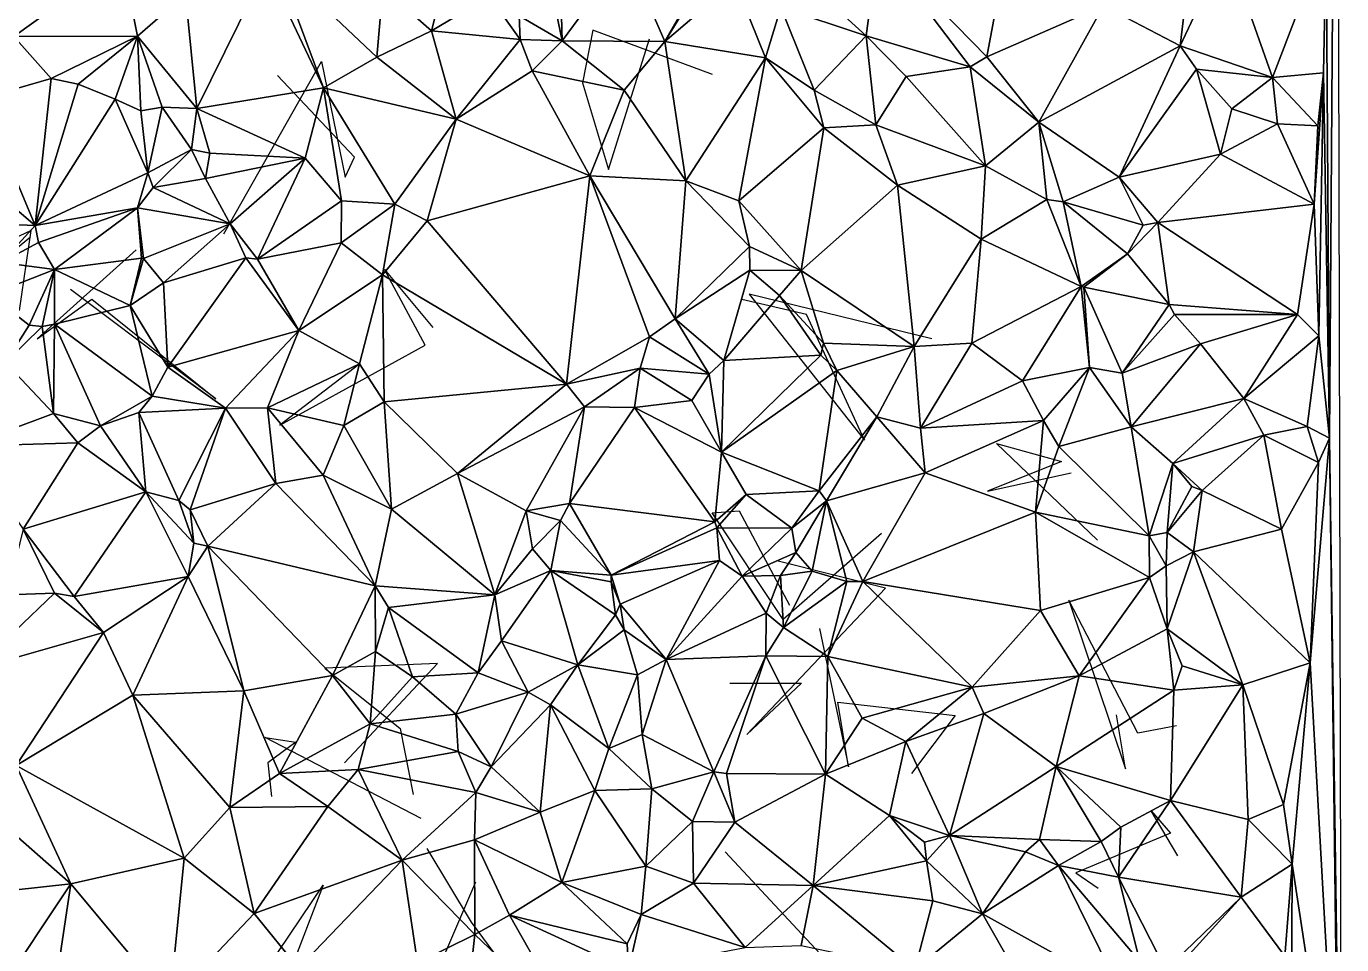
# Model space of a CAD drawing. Header units: metres. Extents: x -15.9 to 15, y -15 to 15.9.
# Drawn here: x 1.59 to 14.99, y -5.48 to 3.88 of the extents above; entities that cross this region are included whole.
import ezdxf

# ---------------------------------------------------------------- set-up
doc = ezdxf.new("R2010")
doc.units = ezdxf.units.M
doc.layers.add('CRACKS', color=1, linetype='Continuous')
doc.layers.add('STREET_MESH', color=7, linetype='Continuous')

msp = doc.modelspace()

# ---------------------------------------------------------------- linework, layer by layer
at = {"layer": 'CRACKS'}
for points in [[(8.581, 3.389, 0.1), (7.362, 3.843, 0.1), (7.256, 3.307, 0.1), (7.521, 2.421, 0.1), (7.939, 3.756, 0.1)], [(3.6, 1.767, 0.1), (4.594, 3.522, 0.1), (4.835, 2.344, 0.1), (4.93, 2.548, 0.1), (4.146, 3.381, 0.1)], [(1.515, 0.984, 0.1), (1.637, 1.799, 0.1), (0.474, 1.254, 0.1), (1.281, 1.454, 0.1), (1.629, 1.735, 0.1)], [(2.707, 1.604, 0.1), (1.696, 0.694, 0.1), (2.254, 1.1, 0.1), (3.519, 0.083, 0.1), (2.035, 1.199, 0.1)], [(4.972, 0.43, 0.1), (4.171, -0.186, 0.1), (5.653, 0.63, 0.1), (5.237, 1.401, 0.1), (5.73, 0.81, 0.1)], [(10.815, 0.694, 0.1), (8.954, 1.151, 0.1), (10.131, -0.337, 0.1), (9.538, 0.944, 0.1), (8.88, 1.097, 0.1)], [(12.504, -1.356, 0.1), (11.477, -0.373, 0.1), (12.139, -0.555, 0.1), (11.383, -0.859, 0.1), (12.236, -0.672, 0.1)], [(10.304, -1.288, 0.1), (9.302, -2.165, 0.1), (8.576, -1.078, 0.1), (8.853, -1.057, 0.1), (9.365, -2.02, 0.1)], [(8.757, -2.816, 0.1), (9.486, -2.816, 0.1), (8.929, -3.339, 0.1), (10.344, -1.848, 0.1), (9.25, -1.573, 0.1)], [(13.311, -3.25, 0.1), (12.916, -3.326, 0.1), (12.214, -1.968, 0.1), (12.789, -3.689, 0.1), (12.698, -3.138, 0.1)], [(9.67, -2.258, 0.1), (9.968, -3.667, 0.1), (9.859, -3.01, 0.1), (11.054, -3.146, 0.1), (10.61, -3.738, 0.1)], [(4.83, -3.628, 0.1), (5.777, -2.615, 0.1), (4.629, -2.661, 0.1), (5.397, -3.279, 0.1), (5.529, -3.951, 0.1)], [(5.612, -4.195, 0.1), (4.021, -3.37, 0.1), (4.333, -3.418, 0.1), (4.049, -3.627, 0.1), (4.084, -3.972, 0.1)], [(13.323, -4.575, 0.1), (13.052, -4.116, 0.1), (13.25, -4.345, 0.1), (12.285, -4.75, 0.1), (12.51, -4.907, 0.1)], [(6.164, -4.843, 0.1), (5.55, -6.278, 0.1), (6.828, -6.204, 0.1), (6.125, -5.251, 0.1), (5.671, -4.501, 0.1)], [(8.708, -4.534, 0.1), (9.86, -5.773, 0.1), (8.075, -6.167, 0.1), (8.413, -6.487, 0.1), (8.042, -5.624, 0.1)], [(3.472, -6.572, 0.1), (4.613, -4.875, 0.1), (3.911, -6.697, 0.1), (4.74, -6.669, 0.1), (4.94, -5.853, 0.1)]]:
    msp.add_polyline3d(points, dxfattribs=at)
at = {"layer": 'STREET_MESH'}
for points in [[(14.837, 4.788), (14.87, -0.318), (14.948, 10.906)], [(14.948, 10.906), (14.87, -0.318), (14.994, -9.235)], [(10.268, 4.705), (11.376, 3.57), (11.718, 5.39)], [(11.718, 5.39), (11.376, 3.57), (12.565, 4.091)], [(10.268, 4.705), (9.364, 4.498), (10.147, 3.784)], [(11.206, 3.469), (10.268, 4.705), (10.147, 3.784)], [(10.268, 4.705), (11.206, 3.469), (11.376, 3.57)], [(14.837, 4.788), (13.821, 4.689), (14.289, 3.36)], [(14.81, 3.408), (14.837, 4.788), (14.289, 3.36)], [(14.837, 4.788), (14.81, 3.408), (14.87, -0.318)], [(1.46, 3.778), (2.564, 4.572), (1.422, 4.429)], [(2.719, 3.783), (2.564, 4.572), (1.46, 3.778)], [(2.719, 3.783), (3.209, 4.209), (2.564, 4.572)], [(5.716, 3.836), (5.918, 4.638), (5.219, 4.274)], [(6.309, 4.191), (5.918, 4.638), (5.716, 3.836)], [(7.028, 4.488), (7.049, 3.735), (7.705, 4.625)], [(7.705, 4.625), (7.049, 3.735), (8.096, 3.728)], [(8.56, 4.537), (7.705, 4.625), (8.096, 3.728)], [(13.821, 4.689), (13.347, 3.684), (14.289, 3.36)], [(13.821, 4.689), (13.442, 4.478), (13.347, 3.684)], [(3.209, 4.209), (3.325, 3.043), (4.033, 4.485)], [(3.325, 3.043), (4.616, 3.255), (4.033, 4.485)], [(4.616, 3.255), (4.14, 4.534), (4.033, 4.485)], [(4.14, 4.534), (5.16, 3.568), (5.219, 4.274)], [(4.616, 3.255), (5.16, 3.568), (4.14, 4.534)], [(7.049, 3.735), (7.028, 4.488), (6.926, 4.33)], [(8.58, 4.518), (8.56, 4.537), (8.096, 3.728)], [(8.808, 4.34), (8.58, 4.518), (8.096, 3.728)], [(9.364, 4.498), (9.276, 4.073), (10.147, 3.784)], [(13.347, 3.684), (13.442, 4.478), (12.565, 4.091)], [(6.61, 3.989), (7.049, 3.735), (6.926, 4.33)], [(9.12, 3.559), (8.808, 4.34), (8.096, 3.728)], [(9.276, 4.073), (8.808, 4.34), (9.12, 3.559)], [(3.209, 4.209), (2.719, 3.783), (3.325, 3.043)], [(5.16, 3.568), (5.716, 3.836), (5.219, 4.274)], [(6.621, 3.746), (6.309, 4.191), (5.716, 3.836)], [(6.61, 3.989), (6.309, 4.191), (6.621, 3.746)], [(9.618, 3.23), (9.276, 4.073), (9.12, 3.559)], [(9.276, 4.073), (9.618, 3.23), (10.147, 3.784)], [(11.376, 3.57), (11.908, 2.906), (12.565, 4.091)], [(11.908, 2.906), (13.347, 3.684), (12.565, 4.091)], [(7.049, 3.735), (6.61, 3.989), (6.621, 3.746)], [(1.46, 3.778), (1.134, 3.146), (1.839, 3.349)], [(2.719, 3.783), (1.46, 3.778), (1.839, 3.349)], [(2.113, 3.291), (2.719, 3.783), (1.839, 3.349)], [(2.719, 3.783), (2.113, 3.291), (2.492, 3.138)], [(2.719, 3.783), (2.492, 3.138), (2.752, 3.02)], [(2.719, 3.783), (2.972, 3.058), (3.325, 3.043)], [(2.972, 3.058), (2.719, 3.783), (2.752, 3.02)], [(5.716, 3.836), (5.16, 3.568), (5.967, 2.935)], [(6.621, 3.746), (5.716, 3.836), (5.967, 2.935)], [(9.618, 3.23), (10.246, 2.876), (10.147, 3.784)], [(10.246, 2.876), (10.553, 3.37), (10.147, 3.784)], [(10.553, 3.37), (11.206, 3.469), (10.147, 3.784)], [(6.621, 3.746), (5.967, 2.935), (6.741, 3.428)], [(7.049, 3.735), (6.621, 3.746), (6.741, 3.428)], [(7.679, 3.23), (7.049, 3.735), (6.741, 3.428)], [(7.049, 3.735), (7.679, 3.23), (8.096, 3.728)], [(7.679, 3.23), (8.308, 2.307), (8.096, 3.728)], [(8.308, 2.307), (9.12, 3.559), (8.096, 3.728)], [(13.347, 3.684), (11.908, 2.906), (12.726, 2.345)], [(13.515, 3.445), (13.347, 3.684), (12.726, 2.345)], [(13.347, 3.684), (13.515, 3.445), (14.289, 3.36)], [(5.16, 3.568), (4.616, 3.255), (5.967, 2.935)], [(8.308, 2.307), (8.85, 2.104), (9.12, 3.559)], [(9.12, 3.559), (8.85, 2.104), (9.715, 2.848)], [(9.618, 3.23), (9.12, 3.559), (9.715, 2.848)], [(11.206, 3.469), (11.908, 2.906), (11.376, 3.57)], [(5.967, 2.935), (7.33, 2.357), (6.741, 3.428)], [(7.33, 2.357), (7.679, 3.23), (6.741, 3.428)], [(10.246, 2.876), (11.362, 2.459), (10.553, 3.37)], [(11.362, 2.459), (11.206, 3.469), (10.553, 3.37)], [(11.206, 3.469), (11.362, 2.459), (11.908, 2.906)], [(13.759, 2.58), (13.515, 3.445), (12.726, 2.345)], [(13.515, 3.445), (13.874, 3.041), (14.289, 3.36)], [(13.515, 3.445), (13.759, 2.58), (13.874, 3.041)], [(13.874, 3.041), (14.341, 2.887), (14.289, 3.36)], [(14.751, 2.866), (14.81, 3.408), (14.289, 3.36)], [(14.341, 2.887), (14.751, 2.866), (14.289, 3.36)], [(14.76, 0.727), (14.81, 3.408), (14.712, 2.067)], [(14.81, 3.408), (14.751, 2.866), (14.712, 2.067)], [(14.81, 3.408), (14.76, 0.727), (14.87, -0.318)], [(1.134, 3.146), (1.677, 1.851), (1.839, 3.349)], [(1.677, 1.851), (2.113, 3.291), (1.839, 3.349)], [(2.492, 3.138), (2.113, 3.291), (1.677, 1.851)], [(4.428, 2.538), (4.616, 3.255), (3.325, 3.043)], [(4.428, 2.538), (4.799, 2.101), (4.616, 3.255)], [(5.967, 2.935), (4.616, 3.255), (5.344, 2.067)], [(4.616, 3.255), (4.799, 2.101), (5.344, 2.067)], [(8.308, 2.307), (7.679, 3.23), (7.33, 2.357)], [(10.246, 2.876), (9.618, 3.23), (9.715, 2.848)], [(1.134, 3.146), (0.797, 2.603), (1.677, 1.851)], [(2.826, 2.389), (2.492, 3.138), (1.677, 1.851)], [(2.492, 3.138), (2.826, 2.389), (2.752, 3.02)], [(2.826, 2.389), (2.972, 3.058), (2.752, 3.02)], [(2.972, 3.058), (2.826, 2.389), (3.269, 2.626)], [(2.972, 3.058), (3.269, 2.626), (3.325, 3.043)], [(3.269, 2.626), (3.457, 2.588), (3.325, 3.043)], [(3.457, 2.588), (4.428, 2.538), (3.325, 3.043)], [(13.759, 2.58), (14.341, 2.887), (13.874, 3.041)], [(5.672, 1.898), (5.967, 2.935), (5.344, 2.067)], [(7.33, 2.357), (5.967, 2.935), (5.672, 1.898)], [(8.85, 2.104), (9.484, 1.393), (9.715, 2.848)], [(9.484, 1.393), (10.465, 2.261), (9.715, 2.848)], [(10.465, 2.261), (10.246, 2.876), (9.715, 2.848)], [(11.362, 2.459), (10.246, 2.876), (10.465, 2.261)], [(11.908, 2.906), (11.362, 2.459), (11.989, 2.117)], [(11.908, 2.906), (12.154, 2.091), (12.726, 2.345)], [(12.154, 2.091), (11.908, 2.906), (11.989, 2.117)], [(14.341, 2.887), (13.759, 2.58), (14.712, 2.067)], [(14.751, 2.866), (14.341, 2.887), (14.712, 2.067)], [(0.797, 2.603), (0.847, 1.885), (1.677, 1.851)], [(2.826, 2.389), (2.878, 2.238), (3.269, 2.626)], [(3.269, 2.626), (2.878, 2.238), (3.412, 2.331)], [(3.457, 2.588), (3.269, 2.626), (3.412, 2.331)], [(4.428, 2.538), (3.457, 2.588), (3.412, 2.331)], [(13.12, 1.883), (13.759, 2.58), (12.726, 2.345)], [(13.759, 2.58), (13.12, 1.883), (14.712, 2.067)], [(4.428, 2.538), (3.412, 2.331), (3.663, 1.867)], [(3.944, 1.507), (4.428, 2.538), (3.663, 1.867)], [(4.799, 2.101), (4.428, 2.538), (3.944, 1.507)], [(11.362, 2.459), (10.465, 2.261), (11.318, 1.712)], [(11.989, 2.117), (11.362, 2.459), (11.318, 1.712)], [(2.72, 2.031), (2.826, 2.389), (1.677, 1.851)], [(2.878, 2.238), (2.826, 2.389), (2.72, 2.031)], [(3.412, 2.331), (2.878, 2.238), (3.663, 1.867)], [(7.094, 0.234), (7.33, 2.357), (5.672, 1.898)], [(7.094, 0.234), (7.937, 0.717), (7.33, 2.357)], [(8.201, 0.898), (8.308, 2.307), (7.33, 2.357)], [(7.937, 0.717), (8.201, 0.898), (7.33, 2.357)], [(8.956, 1.638), (8.308, 2.307), (8.201, 0.898)], [(8.956, 1.638), (8.85, 2.104), (8.308, 2.307)], [(12.154, 2.091), (12.971, 1.856), (12.726, 2.345)], [(12.971, 1.856), (13.12, 1.883), (12.726, 2.345)], [(2.878, 2.238), (2.72, 2.031), (3.663, 1.867)], [(10.465, 2.261), (9.484, 1.393), (10.635, 0.617)], [(10.465, 2.261), (10.635, 0.617), (11.318, 1.712)], [(1.712, 1.678), (2.72, 2.031), (1.677, 1.851)], [(1.873, 1.403), (2.72, 2.031), (1.712, 1.678)], [(2.72, 2.031), (1.873, 1.403), (2.759, 1.519)], [(2.72, 2.031), (2.759, 1.519), (2.781, 1.513)], [(3.663, 1.867), (2.72, 2.031), (2.781, 1.513)], [(4.799, 2.101), (3.944, 1.507), (4.795, 1.675)], [(4.799, 2.101), (4.795, 1.675), (5.344, 2.067)], [(4.795, 1.675), (5.218, 1.348), (5.344, 2.067)], [(5.218, 1.348), (5.672, 1.898), (5.344, 2.067)], [(8.85, 2.104), (8.956, 1.638), (9.484, 1.393)], [(12.337, 1.23), (11.989, 2.117), (11.318, 1.712)], [(12.337, 1.23), (12.154, 2.091), (11.989, 2.117)], [(12.81, 1.563), (12.971, 1.856), (12.154, 2.091)], [(12.337, 1.23), (12.81, 1.563), (12.154, 2.091)], [(13.12, 1.883), (14.543, 0.945), (14.712, 2.067)], [(14.543, 0.945), (14.76, 0.727), (14.712, 2.067)], [(0.847, 1.885), (1.332, 1.475), (1.677, 1.851)], [(5.218, 1.348), (7.094, 0.234), (5.672, 1.898)], [(12.81, 1.563), (13.236, 1.045), (13.12, 1.883)], [(12.971, 1.856), (12.81, 1.563), (13.12, 1.883)], [(13.236, 1.045), (14.543, 0.945), (13.12, 1.883)], [(1.332, 1.475), (1.712, 1.678), (1.677, 1.851)], [(2.984, 1.268), (3.663, 1.867), (2.781, 1.513)], [(2.984, 1.268), (3.824, 1.52), (3.663, 1.867)], [(3.824, 1.52), (3.944, 1.507), (3.663, 1.867)], [(1.332, 1.475), (1.873, 1.403), (1.712, 1.678)], [(3.944, 1.507), (4.364, 0.779), (4.795, 1.675)], [(4.364, 0.779), (5.218, 1.348), (4.795, 1.675)], [(8.962, 1.396), (8.956, 1.638), (8.201, 0.898)], [(9.484, 1.393), (8.956, 1.638), (8.962, 1.396)], [(10.635, 0.617), (11.225, 0.652), (11.318, 1.712)], [(11.225, 0.652), (12.337, 1.23), (11.318, 1.712)], [(1.873, 1.403), (2.645, 1.034), (2.759, 1.519)], [(2.759, 1.519), (2.645, 1.034), (2.781, 1.513)], [(2.645, 1.034), (2.984, 1.268), (2.781, 1.513)], [(3.824, 1.52), (2.984, 1.268), (3.03, 0.408)], [(4.364, 0.779), (3.824, 1.52), (3.03, 0.408)], [(3.944, 1.507), (3.824, 1.52), (4.364, 0.779)], [(12.337, 1.23), (12.367, 1.223), (12.81, 1.563)], [(12.367, 1.223), (13.236, 1.045), (12.81, 1.563)], [(1.873, 1.403), (1.332, 1.475), (1.214, 1.143)], [(1.614, 0.835), (1.873, 1.403), (1.214, 1.143)], [(1.748, 0.821), (1.873, 1.403), (1.614, 0.835)], [(1.873, 1.403), (1.748, 0.821), (1.875, 0.845)], [(2.645, 1.034), (1.873, 1.403), (1.875, 0.845)], [(5.218, 1.348), (4.364, 0.779), (4.983, 0.441)], [(5.234, 0.052), (5.218, 1.348), (4.983, 0.441)], [(5.218, 1.348), (5.234, 0.052), (7.094, 0.234)], [(8.697, 0.475), (8.962, 1.396), (8.201, 0.898)], [(8.962, 1.396), (8.697, 0.475), (9.265, 1.136)], [(9.484, 1.393), (8.962, 1.396), (9.265, 1.136)], [(9.712, 0.651), (9.484, 1.393), (9.265, 1.136)], [(9.484, 1.393), (9.712, 0.651), (10.635, 0.617)], [(2.984, 1.268), (2.645, 1.034), (3.03, 0.408)], [(11.741, 0.267), (12.337, 1.23), (11.225, 0.652)], [(12.425, 0.404), (12.337, 1.23), (11.741, 0.267)], [(12.425, 0.404), (12.367, 1.223), (12.337, 1.23)], [(12.367, 1.223), (12.425, 0.404), (12.756, 0.344)], [(13.236, 1.045), (12.367, 1.223), (12.756, 0.344)], [(1.375, 0.454), (1.614, 0.835), (1.214, 1.143)], [(8.697, 0.475), (9.685, 0.529), (9.265, 1.136)], [(9.685, 0.529), (9.712, 0.651), (9.265, 1.136)], [(2.87, 0.11), (2.645, 1.034), (1.875, 0.845)], [(2.645, 1.034), (2.87, 0.11), (3.03, 0.408)], [(13.289, 0.942), (13.236, 1.045), (12.756, 0.344)], [(13.289, 0.942), (12.756, 0.344), (13.555, 0.643)], [(13.236, 1.045), (13.289, 0.942), (14.543, 0.945)], [(14.543, 0.945), (13.289, 0.942), (13.555, 0.643)], [(13.995, 0.087), (14.543, 0.945), (13.555, 0.643)], [(14.543, 0.945), (13.995, 0.087), (14.76, 0.727)], [(1.375, 0.454), (1.748, 0.821), (1.614, 0.835)], [(1.748, 0.821), (1.375, 0.454), (1.863, -0.065)], [(1.748, 0.821), (1.863, -0.065), (1.875, 0.845)], [(1.875, 0.845), (1.863, -0.065), (2.341, -0.19)], [(2.87, 0.11), (1.875, 0.845), (2.341, -0.19)], [(7.937, 0.717), (8.546, 0.336), (8.201, 0.898)], [(8.546, 0.336), (8.697, 0.475), (8.201, 0.898)], [(3.618, -0.01), (4.364, 0.779), (3.03, 0.408)], [(4.364, 0.779), (3.618, -0.01), (4.044, -0.008)], [(4.364, 0.779), (4.044, -0.008), (4.983, 0.441)], [(7.844, 0.398), (7.937, 0.717), (7.094, 0.234)], [(8.546, 0.336), (7.937, 0.717), (7.844, 0.398)], [(13.995, 0.087), (14.643, -0.199), (14.76, 0.727)], [(14.76, 0.727), (14.643, -0.199), (14.87, -0.318)], [(9.685, 0.529), (9.849, 0.372), (9.712, 0.651)], [(9.712, 0.651), (9.849, 0.372), (10.635, 0.617)], [(10.635, 0.617), (9.849, 0.372), (10.256, -0.101)], [(10.701, -0.214), (10.635, 0.617), (10.256, -0.101)], [(10.701, -0.214), (11.225, 0.652), (10.635, 0.617)], [(11.741, 0.267), (11.225, 0.652), (10.701, -0.214)], [(13.555, 0.643), (12.756, 0.344), (12.847, -0.201)], [(13.995, 0.087), (13.555, 0.643), (12.847, -0.201)], [(1.863, -0.065), (1.375, 0.454), (0.969, -0.4)], [(2.87, 0.11), (3.618, -0.01), (3.03, 0.408)], [(4.044, -0.008), (4.823, -0.187), (4.983, 0.441)], [(4.823, -0.187), (5.234, 0.052), (4.983, 0.441)], [(8.697, 0.475), (8.546, 0.336), (8.673, -0.461)], [(9.849, 0.372), (9.685, 0.529), (8.673, -0.461)], [(9.685, 0.529), (8.697, 0.475), (8.673, -0.461)], [(12.425, 0.404), (11.741, 0.267), (11.953, -0.136)], [(12.112, -0.401), (12.425, 0.404), (11.953, -0.136)], [(12.425, 0.404), (12.112, -0.401), (12.847, -0.201)], [(12.756, 0.344), (12.425, 0.404), (12.847, -0.201)], [(7.844, 0.398), (7.094, 0.234), (7.275, 0.001)], [(7.786, -0.003), (7.844, 0.398), (7.275, 0.001)], [(7.844, 0.398), (7.786, -0.003), (8.37, 0.066)], [(8.546, 0.336), (7.844, 0.398), (8.37, 0.066)], [(8.546, 0.336), (8.37, 0.066), (8.673, -0.461)], [(9.669, -0.854), (9.849, 0.372), (8.673, -0.461)], [(9.849, 0.372), (9.669, -0.854), (10.256, -0.101)], [(7.094, 0.234), (5.234, 0.052), (5.981, -0.676)], [(7.094, 0.234), (5.981, -0.676), (7.275, 0.001)], [(11.741, 0.267), (10.701, -0.214), (11.953, -0.136)], [(2.732, -0.057), (2.87, 0.11), (2.341, -0.19)], [(2.732, -0.057), (3.618, -0.01), (2.87, 0.11)], [(5.234, 0.052), (4.823, -0.187), (5.307, -1.042)], [(5.234, 0.052), (5.307, -1.042), (5.981, -0.676)], [(5.981, -0.676), (6.68, -1.059), (7.275, 0.001)], [(6.68, -1.059), (7.122, -0.982), (7.275, 0.001)], [(7.122, -0.982), (7.786, -0.003), (7.275, 0.001)], [(8.37, 0.066), (7.786, -0.003), (8.673, -0.461)], [(13.272, -0.574), (13.995, 0.087), (12.847, -0.201)], [(13.995, 0.087), (13.272, -0.574), (14.199, -0.285)], [(14.643, -0.199), (13.995, 0.087), (14.199, -0.285)], [(2.11, -0.366), (1.863, -0.065), (0.969, -0.4)], [(1.863, -0.065), (2.11, -0.366), (2.341, -0.19)], [(2.805, -0.865), (2.732, -0.057), (2.341, -0.19)], [(3.618, -0.01), (2.732, -0.057), (3.141, -0.952)], [(2.732, -0.057), (2.805, -0.865), (3.141, -0.952)], [(3.618, -0.01), (3.141, -0.952), (3.256, -1.048)], [(4.128, -0.78), (3.618, -0.01), (3.256, -1.048)], [(4.044, -0.008), (3.618, -0.01), (4.128, -0.78)], [(4.612, -0.693), (4.044, -0.008), (4.128, -0.78)], [(4.612, -0.693), (4.823, -0.187), (4.044, -0.008)], [(7.122, -0.982), (8.603, -1.17), (7.786, -0.003)], [(7.786, -0.003), (8.603, -1.17), (8.673, -0.461)], [(9.669, -0.854), (9.742, -0.955), (10.256, -0.101)], [(9.742, -0.955), (10.747, -0.67), (10.256, -0.101)], [(10.747, -0.67), (10.701, -0.214), (10.256, -0.101)], [(2.11, -0.366), (2.805, -0.865), (2.341, -0.19)], [(4.823, -0.187), (4.612, -0.693), (5.307, -1.042)], [(10.701, -0.214), (10.747, -0.67), (11.953, -0.136)], [(11.953, -0.136), (10.747, -0.67), (11.874, -1.072)], [(12.112, -0.401), (11.953, -0.136), (11.874, -1.072)], [(12.112, -0.401), (13.03, -1.314), (12.847, -0.201)], [(13.03, -1.314), (13.272, -0.574), (12.847, -0.201)], [(14.759, -0.567), (14.643, -0.199), (14.199, -0.285)], [(14.643, -0.199), (14.759, -0.567), (14.87, -0.318)], [(1.555, -1.244), (2.11, -0.366), (0.969, -0.4)], [(2.11, -0.366), (1.555, -1.244), (2.805, -0.865)], [(13.03, -1.314), (12.112, -0.401), (11.874, -1.072)], [(13.272, -0.574), (13.573, -0.851), (14.199, -0.285)], [(13.573, -0.851), (14.379, -1.245), (14.199, -0.285)], [(14.379, -1.245), (14.759, -0.567), (14.199, -0.285)], [(14.759, -0.567), (14.673, -2.609), (14.87, -0.318)], [(14.673, -2.609), (14.96, -7.765), (14.87, -0.318)], [(14.87, -0.318), (14.96, -7.765), (14.994, -9.235)], [(8.603, -1.17), (8.923, -0.89), (8.673, -0.461)], [(8.923, -0.89), (9.669, -0.854), (8.673, -0.461)], [(9.742, -0.955), (10.114, -1.779), (10.747, -0.67)], [(10.747, -0.67), (10.114, -1.779), (11.874, -1.072)], [(13.214, -1.279), (13.272, -0.574), (13.03, -1.314)], [(13.214, -1.279), (13.466, -0.811), (13.272, -0.574)], [(13.466, -0.811), (13.573, -0.851), (13.272, -0.574)], [(14.673, -2.609), (14.759, -0.567), (14.379, -1.245)], [(3.435, -1.418), (4.128, -0.78), (3.256, -1.048)], [(4.128, -0.78), (3.435, -1.418), (5.142, -1.822)], [(4.612, -0.693), (4.128, -0.78), (5.142, -1.822)], [(5.307, -1.042), (4.612, -0.693), (5.142, -1.822)], [(5.981, -0.676), (5.307, -1.042), (6.361, -1.915)], [(6.68, -1.059), (5.981, -0.676), (6.361, -1.915)], [(1.555, -1.244), (2.075, -1.932), (2.805, -0.865)], [(2.805, -0.865), (2.075, -1.932), (3.237, -1.728)], [(3.294, -1.389), (2.805, -0.865), (3.237, -1.728)], [(3.141, -0.952), (2.805, -0.865), (3.294, -1.389)], [(8.603, -1.17), (8.624, -1.23), (8.923, -0.89)], [(8.923, -0.89), (8.624, -1.23), (9.389, -1.236)], [(9.669, -0.854), (8.923, -0.89), (9.389, -1.236)], [(9.742, -0.955), (9.669, -0.854), (9.389, -1.236)], [(13.214, -1.279), (13.573, -0.851), (13.466, -0.811)], [(13.573, -0.851), (13.214, -1.279), (13.485, -1.475)], [(14.379, -1.245), (13.573, -0.851), (13.485, -1.475)], [(3.141, -0.952), (3.294, -1.389), (3.256, -1.048)], [(3.294, -1.389), (3.435, -1.418), (3.256, -1.048)], [(6.361, -1.915), (5.307, -1.042), (5.142, -1.822)], [(6.747, -1.444), (6.68, -1.059), (6.361, -1.915)], [(7.032, -1.157), (7.122, -0.982), (6.68, -1.059)], [(6.747, -1.444), (7.032, -1.157), (6.68, -1.059)], [(7.032, -1.157), (7.549, -1.714), (7.122, -0.982)], [(7.549, -1.714), (8.603, -1.17), (7.122, -0.982)], [(9.429, -1.483), (9.742, -0.955), (9.389, -1.236)], [(9.429, -1.483), (9.597, -1.674), (9.742, -0.955)], [(9.597, -1.674), (9.95, -1.78), (9.742, -0.955)], [(9.742, -0.955), (9.95, -1.78), (10.114, -1.779)], [(11.874, -1.072), (10.114, -1.779), (11.923, -2.073)], [(13.036, -1.738), (11.874, -1.072), (11.923, -2.073)], [(13.036, -1.738), (13.03, -1.314), (11.874, -1.072)], [(6.931, -1.667), (7.032, -1.157), (6.747, -1.444)], [(7.549, -1.714), (7.032, -1.157), (6.931, -1.667)], [(7.549, -1.714), (8.624, -1.23), (8.603, -1.17)], [(1.873, -1.897), (1.555, -1.244), (1.39, -1.914)], [(2.075, -1.932), (1.555, -1.244), (1.873, -1.897)], [(8.624, -1.23), (7.549, -1.714), (8.652, -1.566)], [(8.882, -1.724), (8.624, -1.23), (8.652, -1.566)], [(8.624, -1.23), (8.882, -1.724), (9.389, -1.236)], [(8.882, -1.724), (9.429, -1.483), (9.389, -1.236)], [(13.206, -1.618), (13.214, -1.279), (13.03, -1.314)], [(13.036, -1.738), (13.206, -1.618), (13.03, -1.314)], [(13.214, -1.279), (13.206, -1.618), (13.485, -1.475)], [(14.673, -2.609), (14.379, -1.245), (13.485, -1.475)], [(3.435, -1.418), (3.294, -1.389), (3.237, -1.728)], [(3.802, -2.895), (3.435, -1.418), (3.237, -1.728)], [(3.435, -1.418), (4.708, -2.737), (5.142, -1.822)], [(4.708, -2.737), (3.435, -1.418), (3.802, -2.895)], [(6.931, -1.667), (6.747, -1.444), (6.361, -1.915)], [(8.652, -1.566), (7.549, -1.714), (7.641, -2.01)], [(8.109, -2.575), (8.652, -1.566), (7.641, -2.01)], [(8.882, -1.724), (8.652, -1.566), (8.109, -2.575)], [(9.275, -1.718), (9.429, -1.483), (8.882, -1.724)], [(9.429, -1.483), (9.275, -1.718), (9.597, -1.674)], [(13.206, -1.618), (13.215, -2.263), (13.485, -1.475)], [(13.215, -2.263), (13.986, -2.832), (13.485, -1.475)], [(13.986, -2.832), (14.673, -2.609), (13.485, -1.475)], [(2.075, -1.932), (2.372, -2.3), (3.237, -1.728)], [(2.372, -2.3), (2.673, -2.939), (3.237, -1.728)], [(2.673, -2.939), (3.802, -2.895), (3.237, -1.728)], [(6.43, -2.382), (6.931, -1.667), (6.361, -1.915)], [(6.931, -1.667), (6.43, -2.382), (7.208, -2.627)], [(7.593, -2.118), (6.931, -1.667), (7.208, -2.627)], [(7.593, -2.118), (7.547, -1.781), (6.931, -1.667)], [(7.547, -1.781), (7.549, -1.714), (6.931, -1.667)], [(7.549, -1.714), (7.547, -1.781), (7.641, -2.01)], [(9.126, -2.102), (8.882, -1.724), (8.109, -2.575)], [(9.275, -1.718), (8.882, -1.724), (9.126, -2.102)], [(9.275, -1.718), (9.126, -2.102), (9.304, -2.249)], [(9.597, -1.674), (9.275, -1.718), (9.304, -2.249)], [(9.95, -1.78), (9.597, -1.674), (9.304, -2.249)], [(12.318, -2.742), (13.036, -1.738), (11.923, -2.073)], [(12.318, -2.742), (13.215, -2.263), (13.036, -1.738)], [(13.036, -1.738), (13.215, -2.263), (13.206, -1.618)], [(4.708, -2.737), (5.144, -2.493), (5.142, -1.822)], [(5.144, -2.493), (5.277, -2.045), (5.142, -1.822)], [(5.277, -2.045), (6.361, -1.915), (5.142, -1.822)], [(7.547, -1.781), (7.593, -2.118), (7.641, -2.01)], [(9.95, -1.78), (9.304, -2.249), (9.756, -2.545)], [(11.228, -2.855), (10.114, -1.779), (9.756, -2.545)], [(10.114, -1.779), (9.95, -1.78), (9.756, -2.545)], [(10.114, -1.779), (11.228, -2.855), (11.923, -2.073)], [(2.372, -2.3), (1.873, -1.897), (1.062, -2.672)], [(1.873, -1.897), (1.39, -1.914), (1.062, -2.672)], [(2.075, -1.932), (1.873, -1.897), (2.372, -2.3)], [(5.277, -2.045), (6.192, -2.709), (6.361, -1.915)], [(6.192, -2.709), (6.43, -2.382), (6.361, -1.915)], [(7.593, -2.118), (7.681, -2.272), (7.641, -2.01)], [(7.681, -2.272), (8.109, -2.575), (7.641, -2.01)], [(5.277, -2.045), (5.144, -2.493), (5.523, -2.75)], [(6.192, -2.709), (5.277, -2.045), (5.523, -2.75)], [(7.681, -2.272), (7.593, -2.118), (7.208, -2.627)], [(9.126, -2.102), (8.109, -2.575), (9.123, -2.535)], [(9.304, -2.249), (9.126, -2.102), (9.123, -2.535)], [(11.228, -2.855), (12.318, -2.742), (11.923, -2.073)], [(7.681, -2.272), (7.208, -2.627), (7.817, -2.73)], [(8.109, -2.575), (7.681, -2.272), (7.817, -2.73)], [(9.304, -2.249), (9.123, -2.535), (9.756, -2.545)], [(13.284, -2.888), (13.215, -2.263), (12.318, -2.742)], [(13.215, -2.263), (13.368, -2.637), (13.986, -2.832)], [(13.284, -2.888), (13.368, -2.637), (13.215, -2.263)], [(1.484, -3.656), (2.372, -2.3), (1.062, -2.672)], [(1.484, -3.656), (2.673, -2.939), (2.372, -2.3)], [(6.43, -2.382), (6.192, -2.709), (6.703, -2.907)], [(7.208, -2.627), (6.43, -2.382), (6.703, -2.907)], [(5.09, -3.231), (5.144, -2.493), (4.708, -2.737)], [(5.144, -2.493), (5.09, -3.231), (5.523, -2.75)], [(8.109, -2.575), (8.595, -3.719), (9.123, -2.535)], [(9.123, -2.535), (8.595, -3.719), (8.722, -3.738)], [(9.732, -3.742), (9.123, -2.535), (8.722, -3.738)], [(9.123, -2.535), (9.732, -3.742), (9.756, -2.545)], [(9.732, -3.742), (10.106, -3.171), (9.756, -2.545)], [(10.106, -3.171), (11.228, -2.855), (9.756, -2.545)], [(6.928, -3.035), (7.208, -2.627), (6.703, -2.907)], [(7.208, -2.627), (6.928, -3.035), (7.523, -3.482)], [(7.817, -2.73), (7.208, -2.627), (7.523, -3.482)], [(7.864, -3.34), (8.109, -2.575), (7.817, -2.73)], [(8.595, -3.719), (8.109, -2.575), (7.864, -3.34)], [(13.368, -2.637), (13.284, -2.888), (13.986, -2.832)], [(14.402, -4.053), (14.673, -2.609), (13.986, -2.832)], [(14.673, -2.609), (14.402, -4.053), (14.489, -4.662)], [(14.96, -7.765), (14.673, -2.609), (14.489, -4.662)], [(4.167, -3.738), (4.708, -2.737), (3.802, -2.895)], [(4.167, -3.738), (5.09, -3.231), (4.708, -2.737)], [(5.09, -3.231), (5.963, -3.133), (5.523, -2.75)], [(5.963, -3.133), (6.192, -2.709), (5.523, -2.75)], [(6.192, -2.709), (5.963, -3.133), (6.703, -2.907)], [(7.864, -3.34), (7.817, -2.73), (7.523, -3.482)], [(12.318, -2.742), (11.228, -2.855), (11.347, -3.125)], [(12.085, -3.665), (12.318, -2.742), (11.347, -3.125)], [(12.085, -3.665), (13.284, -2.888), (12.318, -2.742)], [(3.195, -4.599), (2.673, -2.939), (1.484, -3.656)], [(2.673, -2.939), (3.661, -4.083), (3.802, -2.895)], [(3.195, -4.599), (3.661, -4.083), (2.673, -2.939)], [(3.661, -4.083), (4.167, -3.738), (3.802, -2.895)], [(6.703, -2.907), (5.963, -3.133), (6.324, -3.669)], [(6.928, -3.035), (6.703, -2.907), (6.324, -3.669)], [(10.106, -3.171), (10.552, -3.41), (11.228, -2.855)], [(11.228, -2.855), (10.552, -3.41), (11.347, -3.125)], [(13.284, -2.888), (12.085, -3.665), (13.25, -4.013)], [(13.25, -4.013), (14.039, -4.205), (13.986, -2.832)], [(13.284, -2.888), (13.25, -4.013), (13.986, -2.832)], [(14.039, -4.205), (14.402, -4.053), (13.986, -2.832)], [(6.823, -4.129), (6.928, -3.035), (6.324, -3.669)], [(7.381, -3.909), (6.928, -3.035), (6.823, -4.129)], [(6.928, -3.035), (7.381, -3.909), (7.523, -3.482)], [(5.963, -3.133), (5.09, -3.231), (5.989, -3.513)], [(5.963, -3.133), (5.989, -3.513), (6.324, -3.669)], [(10.552, -3.41), (10.106, -3.171), (9.732, -3.742)], [(10.552, -3.41), (10.997, -4.368), (11.347, -3.125)], [(10.997, -4.368), (12.085, -3.665), (11.347, -3.125)], [(5.09, -3.231), (4.167, -3.738), (4.968, -3.695)], [(5.09, -3.231), (4.968, -3.695), (5.989, -3.513)], [(7.864, -3.34), (7.523, -3.482), (7.962, -3.891)], [(8.595, -3.719), (7.864, -3.34), (7.962, -3.891)], [(7.523, -3.482), (7.381, -3.909), (7.962, -3.891)], [(10.552, -3.41), (9.732, -3.742), (10.384, -4.165)], [(10.997, -4.368), (10.552, -3.41), (10.384, -4.165)], [(4.968, -3.695), (6.168, -3.93), (5.989, -3.513)], [(5.989, -3.513), (6.168, -3.93), (6.324, -3.669)], [(1.484, -3.656), (1.329, -4.235), (2.039, -4.861)], [(3.195, -4.599), (1.484, -3.656), (2.039, -4.861)], [(4.167, -3.738), (3.661, -4.083), (4.659, -4.073)], [(4.968, -3.695), (4.167, -3.738), (4.659, -4.073)], [(4.968, -3.695), (4.659, -4.073), (5.416, -4.619)], [(6.168, -3.93), (4.968, -3.695), (5.416, -4.619)], [(6.168, -3.93), (6.823, -4.129), (6.324, -3.669)], [(8.377, -4.225), (8.595, -3.719), (7.962, -3.891)], [(8.595, -3.719), (8.377, -4.225), (8.807, -4.231)], [(8.595, -3.719), (8.807, -4.231), (8.722, -3.738)], [(8.807, -4.231), (9.732, -3.742), (8.722, -3.738)], [(9.732, -3.742), (8.807, -4.231), (9.608, -4.878)], [(10.384, -4.165), (9.732, -3.742), (9.608, -4.878)], [(10.997, -4.368), (11.915, -4.409), (12.085, -3.665)], [(12.085, -3.665), (11.915, -4.409), (12.541, -4.429)], [(12.743, -4.285), (12.085, -3.665), (12.541, -4.429)], [(13.25, -4.013), (12.085, -3.665), (12.743, -4.285)], [(6.154, -4.412), (6.168, -3.93), (5.416, -4.619)], [(6.168, -3.93), (6.154, -4.412), (6.823, -4.129)], [(7.045, -4.847), (7.381, -3.909), (6.823, -4.129)], [(7.902, -4.681), (7.381, -3.909), (7.045, -4.847)], [(7.381, -3.909), (7.902, -4.681), (7.962, -3.891)], [(7.902, -4.681), (8.377, -4.225), (7.962, -3.891)], [(12.718, -4.795), (13.25, -4.013), (12.743, -4.285)], [(13.97, -4.996), (13.25, -4.013), (12.718, -4.795)], [(13.25, -4.013), (13.97, -4.996), (14.039, -4.205)], [(3.661, -4.083), (3.195, -4.599), (3.909, -5.163)], [(4.659, -4.073), (3.661, -4.083), (3.909, -5.163)], [(5.416, -4.619), (4.659, -4.073), (3.909, -5.163)], [(6.154, -4.412), (7.045, -4.847), (6.823, -4.129)], [(14.402, -4.053), (14.039, -4.205), (14.489, -4.662)], [(1.329, -4.235), (0.52, -5.027), (2.039, -4.861)], [(7.902, -4.681), (8.386, -4.856), (8.377, -4.225)], [(8.377, -4.225), (8.386, -4.856), (8.807, -4.231)], [(8.807, -4.231), (8.386, -4.856), (9.608, -4.878)], [(10.761, -4.626), (10.384, -4.165), (9.608, -4.878)], [(10.743, -4.438), (10.997, -4.368), (10.384, -4.165)], [(10.761, -4.626), (10.743, -4.438), (10.384, -4.165)], [(12.718, -4.795), (12.743, -4.285), (12.541, -4.429)], [(14.039, -4.205), (13.97, -4.996), (14.489, -4.662)], [(6.154, -4.412), (5.416, -4.619), (6.159, -5.378)], [(6.511, -5.181), (6.154, -4.412), (6.159, -5.378)], [(6.511, -5.181), (7.045, -4.847), (6.154, -4.412)], [(10.743, -4.438), (10.761, -4.626), (10.997, -4.368)], [(10.761, -4.626), (11.332, -5.166), (10.997, -4.368)], [(11.915, -4.409), (10.997, -4.368), (11.772, -4.535)], [(10.997, -4.368), (11.332, -5.166), (11.772, -4.535)], [(12.106, -4.674), (11.915, -4.409), (11.772, -4.535)], [(11.915, -4.409), (12.106, -4.674), (12.541, -4.429)], [(11.332, -5.166), (12.106, -4.674), (11.772, -4.535)], [(12.106, -4.674), (12.718, -4.795), (12.541, -4.429)], [(3.048, -6.072), (3.195, -4.599), (2.039, -4.861)], [(3.195, -4.599), (3.048, -6.072), (3.909, -5.163)], [(4.36, -5.721), (5.416, -4.619), (3.909, -5.163)], [(4.36, -5.721), (5.574, -5.668), (5.416, -4.619)], [(5.416, -4.619), (5.574, -5.668), (6.159, -5.378)], [(7.855, -5.174), (7.902, -4.681), (7.045, -4.847)], [(7.902, -4.681), (7.855, -5.174), (8.386, -4.856)], [(10.828, -5.034), (10.761, -4.626), (9.608, -4.878)], [(10.828, -5.034), (11.332, -5.166), (10.761, -4.626)], [(11.332, -5.166), (12.731, -5.946), (12.106, -4.674)], [(12.106, -4.674), (12.936, -5.653), (12.718, -4.795)], [(12.731, -5.946), (12.936, -5.653), (12.106, -4.674)], [(13.97, -4.996), (14.415, -5.599), (14.489, -4.662)], [(14.415, -5.599), (14.483, -6.246), (14.489, -4.662)], [(14.483, -6.246), (14.96, -7.765), (14.489, -4.662)], [(12.936, -5.653), (13.203, -5.739), (12.718, -4.795)], [(13.203, -5.739), (13.97, -4.996), (12.718, -4.795)], [(0.52, -5.027), (1.287, -5.991), (2.039, -4.861)], [(1.287, -5.991), (1.888, -5.885), (2.039, -4.861)], [(1.888, -5.885), (3.048, -6.072), (2.039, -4.861)], [(7.045, -4.847), (6.511, -5.181), (7.709, -5.473)], [(7.855, -5.174), (7.045, -4.847), (7.709, -5.473)], [(8.386, -4.856), (7.855, -5.174), (8.915, -5.512)], [(8.386, -4.856), (8.915, -5.512), (9.608, -4.878)], [(8.915, -5.512), (9.483, -5.49), (9.608, -4.878)], [(9.483, -5.49), (10.644, -5.736), (9.608, -4.878)], [(10.644, -5.736), (10.828, -5.034), (9.608, -4.878)], [(11.332, -5.166), (10.828, -5.034), (10.644, -5.736)], [(13.97, -4.996), (13.203, -5.739), (13.284, -5.756)], [(14.415, -5.599), (13.97, -4.996), (13.284, -5.756)], [(3.048, -6.072), (4.36, -5.721), (3.909, -5.163)], [(7.171, -6.343), (6.511, -5.181), (6.159, -5.378)], [(6.511, -5.181), (7.724, -5.739), (7.709, -5.473)], [(7.724, -5.739), (6.511, -5.181), (7.171, -6.343)], [(7.724, -5.739), (7.855, -5.174), (7.709, -5.473)], [(7.855, -5.174), (7.724, -5.739), (8.915, -5.512)], [(12.076, -6.475), (11.332, -5.166), (10.644, -5.736)], [(12.731, -5.946), (11.332, -5.166), (12.076, -6.475)], [(5.574, -5.668), (6.04, -6.459), (6.159, -5.378)], [(6.04, -6.459), (7.171, -6.343), (6.159, -5.378)]]:
    msp.add_3dface(points, dxfattribs=at)

doc.saveas('drawing.dxf')
